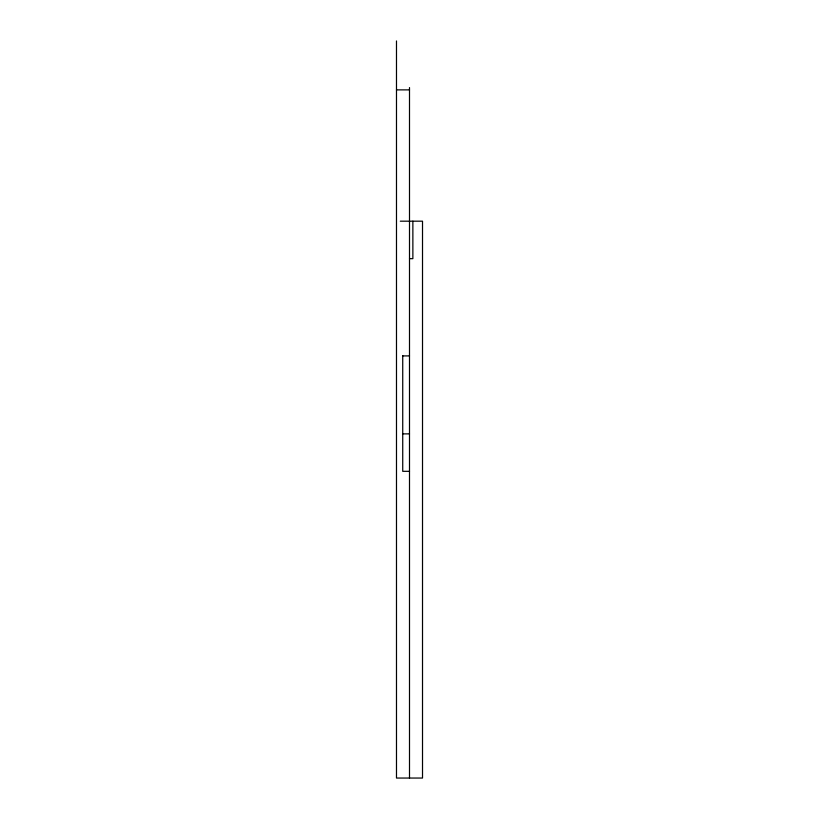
<?xml version="1.0" encoding="UTF-8"?>
<svg xmlns="http://www.w3.org/2000/svg" width="819" height="819" viewBox="0 0 819 819"><rect width="100%" height="100%" fill="white"/><g stroke="black" fill="none" stroke-linecap="round" stroke-linejoin="round"><path stroke-width="1.23" d="M396.488 89.875L409.5 89.875M400.296 221.181L422.512 221.181L422.512 778.05L396.488 778.05L396.488 40.95M409.5 258.661L412.868 258.661L412.868 221.181M402.733 355.907L409.5 355.907M402.733 433.875L409.5 433.875M409.5 471.324L402.733 471.324L402.733 355.702M409.5 87.572L409.5 220.454M409.5 221.181L409.5 778.05"/></g></svg>
